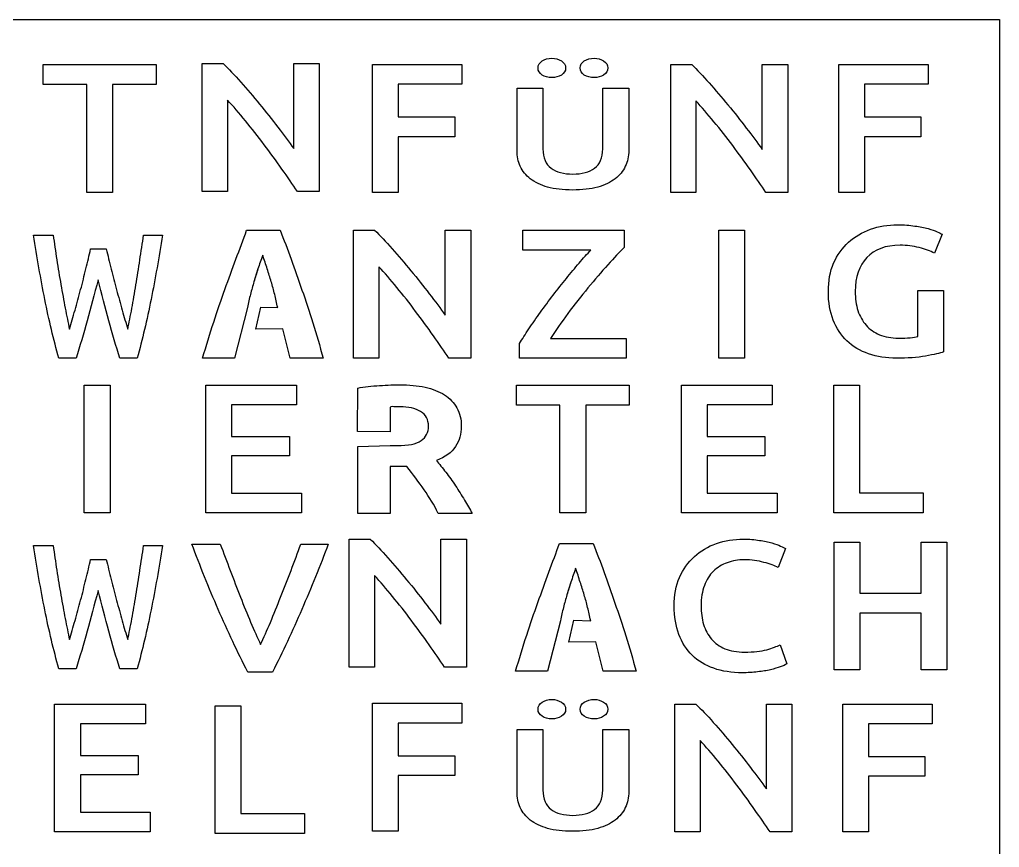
# Model space of a CAD drawing. Extents: x -3 to 1072, y -3 to 1068.
# Drawn here: x 489 to 1072, y 576 to 1068 of the extents above; entities that cross this region are included whole.
import ezdxf

# ---------------------------------------------------------------- set-up
doc = ezdxf.new("R2010")
doc.units = 0
doc.layers.add('Ebene_1', color=7, linetype='CONTINUOUS')

msp = doc.modelspace()

# ---------------------------------------------------------------- linework, layer by layer
at = {"layer": 'Ebene_1', "color": 7}
for points in [[(-2.965584, 1068.275446), (1071.657688, 1068.275446), (1071.657688, -3.045266), (-2.965584, -3.045266)], [(570.477824, 1041.580685), (570.477824, 1029.623814), (544.661296, 1029.623814), (544.661296, 965.561325), (529.268343, 965.561325), (529.268343, 1029.623814), (503.451815, 1029.623814), (503.451815, 1041.580685)], [(699.119112, 965.561325), (699.119112, 1041.580685), (752.20662, 1041.580685), (752.20662, 1029.843206), (714.390861, 1029.843206), (714.390861, 1010.427002), (747.964468, 1010.427002), (747.964468, 998.689537), (714.390861, 998.689537), (714.390861, 965.561325)], [(976.189285, 965.561325), (976.189285, 1041.580685), (1029.276794, 1041.580685), (1029.276794, 1029.843206), (991.461034, 1029.843206), (991.461034, 1010.427002), (1025.034641, 1010.427002), (1025.034641, 998.689537), (991.461034, 998.689537), (991.461034, 965.561325)], [(805.618658, 1033.807425)], [(830.738766, 1033.807425)], [(817.996682, 967.029068)], [(904.9416, 943.096106), (920.213349, 943.096106), (920.213349, 867.076746), (904.9416, 867.076746)], [(1012.656599, 934.210725)], [(527.828844, 851.160165), (543.100593, 851.160165), (543.100593, 775.140805), (527.828844, 775.140805)], [(600.053348, 775.140805), (600.053348, 851.160165), (653.989287, 851.160165), (653.989287, 839.422686), (615.325097, 839.422686), (615.325097, 820.664658), (649.747135, 820.664658), (649.747135, 809.146585), (615.325097, 809.146585), (615.325097, 786.878284), (656.898192, 786.878284), (656.898192, 775.140805)], [(851.691683, 851.160165), (851.691683, 839.203293), (825.875154, 839.203293), (825.875154, 775.140805), (810.482201, 775.140805), (810.482201, 839.203293), (784.665673, 839.203293), (784.665673, 851.160165)], [(882.654765, 775.140805), (882.654765, 851.160165), (936.590704, 851.160165), (936.590704, 839.422686), (897.926514, 839.422686), (897.926514, 820.664658), (932.348552, 820.664658), (932.348552, 809.146585), (897.926514, 809.146585), (897.926514, 786.878284), (939.499609, 786.878284), (939.499609, 775.140805)], [(1026.276605, 787.097676), (1026.276605, 775.140805), (973.189096, 775.140805), (973.189096, 851.160165), (988.460845, 851.160165), (988.460845, 787.097676)], [(1025.171829, 757.879006), (1040.443578, 757.879006), (1040.443578, 681.859646), (1025.171829, 681.859646), (1025.171829, 715.536338), (988.689317, 715.536338), (988.689317, 681.859646), (973.417568, 681.859646), (973.417568, 757.879006), (988.689317, 757.879006), (988.689317, 727.493195), (1025.171829, 727.493195)], [(918.869141, 680.21423)], [(510.193096, 585.614099), (510.193096, 661.633459), (564.129035, 661.633459), (564.129035, 649.89598), (525.464845, 649.89598), (525.464845, 631.137953), (559.886883, 631.137953), (559.886883, 619.61988), (525.464845, 619.61988), (525.464845, 597.351578), (567.03794, 597.351578), (567.03794, 585.614099)], [(658.753455, 596.596476), (658.753455, 584.639605), (605.665946, 584.639605), (605.665946, 660.658965), (620.937695, 660.658965), (620.937695, 596.596476)], [(699.119112, 586.059904), (699.119112, 662.079264), (752.20662, 662.079264), (752.20662, 650.341785), (714.390861, 650.341785), (714.390861, 630.925581), (747.964468, 630.925581), (747.964468, 619.188116), (714.390861, 619.188116), (714.390861, 586.059904)], [(978.550261, 585.614097), (978.550261, 661.633456), (1031.63777, 661.633456), (1031.63777, 649.895977), (993.82201, 649.895977), (993.82201, 630.479773), (1027.395618, 630.479773), (1027.395618, 618.742308), (993.82201, 618.742308), (993.82201, 585.614097)], [(805.618658, 652.806317)], [(830.738766, 652.806317)], [(817.996682, 586.027961)]]:
    msp.add_lwpolyline(points, close=True, dxfattribs=at)
at = {"layer": 'Ebene_1', "color": 1}
for points in [[(570.477824, 1041.580685), (570.477824, 1029.623814), (544.661296, 1029.623814), (544.661296, 965.561325), (529.268343, 965.561325), (529.268343, 1029.623814), (503.451815, 1029.623814), (503.451815, 1041.580685)], [(570.477824, 1041.580685), (570.477824, 1029.623814), (544.661296, 1029.623814), (544.661296, 965.561325), (529.268343, 965.561325), (529.268343, 1029.623814), (503.451815, 1029.623814), (503.451815, 1041.580685)], [(699.119112, 965.561325), (699.119112, 1041.580685), (752.20662, 1041.580685), (752.20662, 1029.843206), (714.390861, 1029.843206), (714.390861, 1010.427002), (747.964468, 1010.427002), (747.964468, 998.689537), (714.390861, 998.689537), (714.390861, 965.561325)], [(699.119112, 965.561325), (699.119112, 1041.580685), (752.20662, 1041.580685), (752.20662, 1029.843206), (714.390861, 1029.843206), (714.390861, 1010.427002), (747.964468, 1010.427002), (747.964468, 998.689537), (714.390861, 998.689537), (714.390861, 965.561325)], [(976.189285, 965.561325), (976.189285, 1041.580685), (1029.276794, 1041.580685), (1029.276794, 1029.843206), (991.461034, 1029.843206), (991.461034, 1010.427002), (1025.034641, 1010.427002), (1025.034641, 998.689537), (991.461034, 998.689537), (991.461034, 965.561325)], [(976.189285, 965.561325), (976.189285, 1041.580685), (1029.276794, 1041.580685), (1029.276794, 1029.843206), (991.461034, 1029.843206), (991.461034, 1010.427002), (1025.034641, 1010.427002), (1025.034641, 998.689537), (991.461034, 998.689537), (991.461034, 965.561325)], [(805.618658, 1033.807425)], [(805.618658, 1033.807425)], [(830.738766, 1033.807425)], [(830.738766, 1033.807425)], [(817.996682, 967.029068)], [(817.996682, 967.029068)], [(904.9416, 943.096106), (920.213349, 943.096106), (920.213349, 867.076746), (904.9416, 867.076746)], [(904.9416, 943.096106), (920.213349, 943.096106), (920.213349, 867.076746), (904.9416, 867.076746)], [(1012.656599, 934.210725)], [(1012.656599, 934.210725)], [(527.828844, 851.160165), (543.100593, 851.160165), (543.100593, 775.140805), (527.828844, 775.140805)], [(527.828844, 851.160165), (543.100593, 851.160165), (543.100593, 775.140805), (527.828844, 775.140805)], [(600.053348, 775.140805), (600.053348, 851.160165), (653.989287, 851.160165), (653.989287, 839.422686), (615.325097, 839.422686), (615.325097, 820.664658), (649.747135, 820.664658), (649.747135, 809.146585), (615.325097, 809.146585), (615.325097, 786.878284), (656.898192, 786.878284), (656.898192, 775.140805)], [(600.053348, 775.140805), (600.053348, 851.160165), (653.989287, 851.160165), (653.989287, 839.422686), (615.325097, 839.422686), (615.325097, 820.664658), (649.747135, 820.664658), (649.747135, 809.146585), (615.325097, 809.146585), (615.325097, 786.878284), (656.898192, 786.878284), (656.898192, 775.140805)], [(851.691683, 851.160165), (851.691683, 839.203293), (825.875154, 839.203293), (825.875154, 775.140805), (810.482201, 775.140805), (810.482201, 839.203293), (784.665673, 839.203293), (784.665673, 851.160165)], [(851.691683, 851.160165), (851.691683, 839.203293), (825.875154, 839.203293), (825.875154, 775.140805), (810.482201, 775.140805), (810.482201, 839.203293), (784.665673, 839.203293), (784.665673, 851.160165)], [(882.654765, 775.140805), (882.654765, 851.160165), (936.590704, 851.160165), (936.590704, 839.422686), (897.926514, 839.422686), (897.926514, 820.664658), (932.348552, 820.664658), (932.348552, 809.146585), (897.926514, 809.146585), (897.926514, 786.878284), (939.499609, 786.878284), (939.499609, 775.140805)], [(882.654765, 775.140805), (882.654765, 851.160165), (936.590704, 851.160165), (936.590704, 839.422686), (897.926514, 839.422686), (897.926514, 820.664658), (932.348552, 820.664658), (932.348552, 809.146585), (897.926514, 809.146585), (897.926514, 786.878284), (939.499609, 786.878284), (939.499609, 775.140805)], [(1026.276605, 787.097676), (1026.276605, 775.140805), (973.189096, 775.140805), (973.189096, 851.160165), (988.460845, 851.160165), (988.460845, 787.097676)], [(1026.276605, 787.097676), (1026.276605, 775.140805), (973.189096, 775.140805), (973.189096, 851.160165), (988.460845, 851.160165), (988.460845, 787.097676)], [(1025.171829, 757.879006), (1040.443578, 757.879006), (1040.443578, 681.859646), (1025.171829, 681.859646), (1025.171829, 715.536338), (988.689317, 715.536338), (988.689317, 681.859646), (973.417568, 681.859646), (973.417568, 757.879006), (988.689317, 757.879006), (988.689317, 727.493195), (1025.171829, 727.493195)], [(1025.171829, 757.879006), (1040.443578, 757.879006), (1040.443578, 681.859646), (1025.171829, 681.859646), (1025.171829, 715.536338), (988.689317, 715.536338), (988.689317, 681.859646), (973.417568, 681.859646), (973.417568, 757.879006), (988.689317, 757.879006), (988.689317, 727.493195), (1025.171829, 727.493195)], [(918.869141, 680.21423)], [(918.869141, 680.21423)], [(510.193096, 585.614099), (510.193096, 661.633459), (564.129035, 661.633459), (564.129035, 649.89598), (525.464845, 649.89598), (525.464845, 631.137953), (559.886883, 631.137953), (559.886883, 619.61988), (525.464845, 619.61988), (525.464845, 597.351578), (567.03794, 597.351578), (567.03794, 585.614099)], [(510.193096, 585.614099), (510.193096, 661.633459), (564.129035, 661.633459), (564.129035, 649.89598), (525.464845, 649.89598), (525.464845, 631.137953), (559.886883, 631.137953), (559.886883, 619.61988), (525.464845, 619.61988), (525.464845, 597.351578), (567.03794, 597.351578), (567.03794, 585.614099)], [(658.753455, 596.596476), (658.753455, 584.639605), (605.665946, 584.639605), (605.665946, 660.658965), (620.937695, 660.658965), (620.937695, 596.596476)], [(658.753455, 596.596476), (658.753455, 584.639605), (605.665946, 584.639605), (605.665946, 660.658965), (620.937695, 660.658965), (620.937695, 596.596476)], [(699.119112, 586.059904), (699.119112, 662.079264), (752.20662, 662.079264), (752.20662, 650.341785), (714.390861, 650.341785), (714.390861, 630.925581), (747.964468, 630.925581), (747.964468, 619.188116), (714.390861, 619.188116), (714.390861, 586.059904)], [(699.119112, 586.059904), (699.119112, 662.079264), (752.20662, 662.079264), (752.20662, 650.341785), (714.390861, 650.341785), (714.390861, 630.925581), (747.964468, 630.925581), (747.964468, 619.188116), (714.390861, 619.188116), (714.390861, 586.059904)], [(978.550261, 585.614097), (978.550261, 661.633456), (1031.63777, 661.633456), (1031.63777, 649.895977), (993.82201, 649.895977), (993.82201, 630.479773), (1027.395618, 630.479773), (1027.395618, 618.742308), (993.82201, 618.742308), (993.82201, 585.614097)], [(978.550261, 585.614097), (978.550261, 661.633456), (1031.63777, 661.633456), (1031.63777, 649.895977), (993.82201, 649.895977), (993.82201, 630.479773), (1027.395618, 630.479773), (1027.395618, 618.742308), (993.82201, 618.742308), (993.82201, 585.614097)], [(805.618658, 652.806317)], [(805.618658, 652.806317)], [(830.738766, 652.806317)], [(830.738766, 652.806317)], [(817.996682, 586.027961)], [(817.996682, 586.027961)]]:
    msp.add_lwpolyline(points, close=True, dxfattribs=at)
at = {"layer": 'Ebene_1', "color": 7}
for points in [[(612.900578, 1020.486043), (612.900578, 966.076808), (597.871238, 966.076808), (597.871238, 1042.096168), (610.355287, 1042.096168)], [(652.291994, 991.635991), (652.291994, 1042.096168), (667.442539, 1042.096168), (667.442539, 966.076808), (654.473673, 966.076808)], [(891.320893, 1019.97056), (891.320893, 965.561325), (876.291553, 965.561325), (876.291553, 1041.580685), (888.775602, 1041.580685)], [(930.712309, 991.120508), (930.712309, 1041.580685), (945.862854, 1041.580685), (945.862854, 965.561325), (932.893988, 965.561325)], [(784.988618, 990.51251), (784.988618, 1027.488244), (800.400472, 1027.488244), (800.400472, 991.537242)], [(835.956952, 991.537242), (835.956952, 1027.488244), (851.368806, 1027.488244), (851.368806, 990.51251)], [(497.712852, 940.257915), (509.318269, 940.257915)], [(563.04705, 940.257915), (574.222636, 940.257915)], [(624.305367, 943.096105), (644.234428, 943.096105)], [(702.906247, 921.485981), (702.906247, 867.076746), (687.876907, 867.076746), (687.876907, 943.096106), (700.360956, 943.096106)], [(742.297664, 892.635929), (742.297664, 943.096106), (757.448208, 943.096106), (757.448208, 867.076746), (744.479342, 867.076746)], [(828.844649, 931.358627), (788.483597, 931.358627), (788.483597, 943.096106), (848.600959, 943.096106), (848.600959, 932.894372)], [(1037.624697, 940.792489), (1033.018931, 929.493794)], [(531.583475, 932.021072), (540.867809, 932.021072)], [(1023.201378, 880.020882), (1023.201378, 907.335189), (1038.473127, 907.335189), (1038.473127, 870.806413)], [(624.75154, 897.165204), (617.166595, 867.076746), (598.129909, 867.076746)], [(669.814895, 867.076746), (650.183357, 867.076746), (645.870359, 884.63859), (629.673165, 884.334529), (632.746233, 897.468741)], [(632.746233, 897.468741), (642.747175, 897.164683)], [(804.846186, 878.814225), (849.934207, 878.814225), (849.934207, 867.076746), (786.423123, 867.076746), (786.423123, 875.742735)], [(522.98687, 867.076748), (512.670945, 867.076748)], [(559.264543, 867.076748), (548.948618, 867.076748)], [(709.584235, 837.886372), (709.584235, 823.334402), (690.212977, 823.606014), (690.395311, 849.362722)], [(719.568733, 802.730989), (709.584246, 802.730989), (709.584246, 774.898437), (690.395311, 774.898437), (690.395311, 814.546396), (709.584246, 815.182394)], [(709.584235, 815.180868), (713.79644, 815.180868)], [(758.258619, 774.898437), (738.133638, 774.898437)], [(700.329271, 737.914336), (700.329271, 683.505101), (685.299931, 683.505101), (685.299931, 759.524461), (697.783979, 759.524461)], [(739.720687, 709.064284), (739.720687, 759.524461), (754.871232, 759.524461), (754.871232, 683.505101), (741.902366, 683.505101)], [(810.306539, 757.096021), (830.2356, 757.096021)], [(497.712852, 755.757223), (509.318269, 755.757223)], [(563.04705, 755.757223), (574.222636, 755.757223)], [(591.75599, 756.659569), (608.603396, 756.659569)], [(656.479117, 756.659569), (672.841705, 756.659569)], [(944.564464, 754.039668), (940.079903, 742.740974)], [(531.583475, 747.52038), (540.867809, 747.52038)], [(810.752712, 711.165121), (803.167767, 681.076661), (784.13108, 681.076661)], [(855.816066, 681.076661), (836.184529, 681.076661), (831.871531, 698.638507), (815.674337, 698.334446), (818.747405, 711.468658)], [(818.747405, 711.468658), (828.748346, 711.164599)], [(941.291947, 696.778336), (945.412895, 685.479642)], [(522.98687, 682.576056), (512.670945, 682.576056)], [(559.264543, 682.576056), (548.948618, 682.576056)], [(639.631711, 680.640209), (624.965984, 680.640209)], [(893.767476, 640.023334), (893.767476, 585.614099), (878.738135, 585.614099), (878.738135, 661.633459), (891.222184, 661.633459)], [(933.158892, 611.173282), (933.158892, 661.633459), (948.309437, 661.633459), (948.309437, 585.614099), (935.34057, 585.614099)], [(784.988618, 609.511402), (784.988618, 646.487137), (800.400472, 646.487137), (800.400472, 610.536134)], [(835.956952, 610.536134), (835.956952, 646.487137), (851.368806, 646.487137), (851.368806, 609.511402)]]:
    msp.add_lwpolyline(points, dxfattribs=at)
at = {"layer": 'Ebene_1', "color": 1}
for points in [[(612.900578, 1020.486043), (612.900578, 966.076808), (597.871238, 966.076808), (597.871238, 1042.096168), (610.355287, 1042.096168)], [(612.900578, 1020.486043), (612.900578, 966.076808), (597.871238, 966.076808), (597.871238, 1042.096168), (610.355287, 1042.096168)], [(652.291994, 991.635991), (652.291994, 1042.096168), (667.442539, 1042.096168), (667.442539, 966.076808), (654.473673, 966.076808)], [(652.291994, 991.635991), (652.291994, 1042.096168), (667.442539, 1042.096168), (667.442539, 966.076808), (654.473673, 966.076808)], [(891.320893, 1019.97056), (891.320893, 965.561325), (876.291553, 965.561325), (876.291553, 1041.580685), (888.775602, 1041.580685)], [(891.320893, 1019.97056), (891.320893, 965.561325), (876.291553, 965.561325), (876.291553, 1041.580685), (888.775602, 1041.580685)], [(930.712309, 991.120508), (930.712309, 1041.580685), (945.862854, 1041.580685), (945.862854, 965.561325), (932.893988, 965.561325)], [(930.712309, 991.120508), (930.712309, 1041.580685), (945.862854, 1041.580685), (945.862854, 965.561325), (932.893988, 965.561325)], [(784.988618, 990.51251), (784.988618, 1027.488244), (800.400472, 1027.488244), (800.400472, 991.537242)], [(784.988618, 990.51251), (784.988618, 1027.488244), (800.400472, 1027.488244), (800.400472, 991.537242)], [(835.956952, 991.537242), (835.956952, 1027.488244), (851.368806, 1027.488244), (851.368806, 990.51251)], [(835.956952, 991.537242), (835.956952, 1027.488244), (851.368806, 1027.488244), (851.368806, 990.51251)], [(497.712852, 940.257915), (509.318269, 940.257915)], [(497.712852, 940.257915), (509.318269, 940.257915)], [(563.04705, 940.257915), (574.222636, 940.257915)], [(563.04705, 940.257915), (574.222636, 940.257915)], [(624.305367, 943.096105), (644.234428, 943.096105)], [(624.305367, 943.096105), (644.234428, 943.096105)], [(702.906247, 921.485981), (702.906247, 867.076746), (687.876907, 867.076746), (687.876907, 943.096106), (700.360956, 943.096106)], [(702.906247, 921.485981), (702.906247, 867.076746), (687.876907, 867.076746), (687.876907, 943.096106), (700.360956, 943.096106)], [(742.297664, 892.635929), (742.297664, 943.096106), (757.448208, 943.096106), (757.448208, 867.076746), (744.479342, 867.076746)], [(742.297664, 892.635929), (742.297664, 943.096106), (757.448208, 943.096106), (757.448208, 867.076746), (744.479342, 867.076746)], [(828.844649, 931.358627), (788.483597, 931.358627), (788.483597, 943.096106), (848.600959, 943.096106), (848.600959, 932.894372)], [(828.844649, 931.358627), (788.483597, 931.358627), (788.483597, 943.096106), (848.600959, 943.096106), (848.600959, 932.894372)], [(1037.624697, 940.792489), (1033.018931, 929.493794)], [(1037.624697, 940.792489), (1033.018931, 929.493794)], [(531.583475, 932.021072), (540.867809, 932.021072)], [(531.583475, 932.021072), (540.867809, 932.021072)], [(630.997937, 920.130165), (628.618365, 912.515916)], [(630.997937, 920.130165), (628.618365, 912.515916)], [(1023.201378, 880.020882), (1023.201378, 907.335189), (1038.473127, 907.335189), (1038.473127, 870.806413)], [(1023.201378, 880.020882), (1023.201378, 907.335189), (1038.473127, 907.335189), (1038.473127, 870.806413)], [(624.75154, 897.165204), (617.166595, 867.076746), (598.129909, 867.076746)], [(624.75154, 897.165204), (617.166595, 867.076746), (598.129909, 867.076746)], [(669.814895, 867.076746), (650.183357, 867.076746), (645.870359, 884.63859), (629.673165, 884.334529), (632.746233, 897.468741)], [(669.814895, 867.076746), (650.183357, 867.076746), (645.870359, 884.63859), (629.673165, 884.334529), (632.746233, 897.468741)], [(632.746233, 897.468741), (642.747175, 897.164683)], [(632.746233, 897.468741), (642.747175, 897.164683)], [(804.846186, 878.814225), (849.934207, 878.814225), (849.934207, 867.076746), (786.423123, 867.076746), (786.423123, 875.742735)], [(804.846186, 878.814225), (849.934207, 878.814225), (849.934207, 867.076746), (786.423123, 867.076746), (786.423123, 875.742735)], [(522.98687, 867.076748), (512.670945, 867.076748)], [(522.98687, 867.076748), (512.670945, 867.076748)], [(559.264543, 867.076748), (548.948618, 867.076748)], [(559.264543, 867.076748), (548.948618, 867.076748)], [(709.584235, 837.886372), (709.584235, 823.334402), (690.212977, 823.606014), (690.395311, 849.362722)], [(709.584235, 837.886372), (709.584235, 823.334402), (690.212977, 823.606014), (690.395311, 849.362722)], [(719.568733, 802.730989), (709.584246, 802.730989), (709.584246, 774.898437), (690.395311, 774.898437), (690.395311, 814.546396), (709.584246, 815.182394)], [(719.568733, 802.730989), (709.584246, 802.730989), (709.584246, 774.898437), (690.395311, 774.898437), (690.395311, 814.546396), (709.584246, 815.182394)], [(709.584235, 815.180868), (713.79644, 815.180868)], [(709.584235, 815.180868), (713.79644, 815.180868)], [(758.258619, 774.898437), (738.133638, 774.898437)], [(758.258619, 774.898437), (738.133638, 774.898437)], [(700.329271, 737.914336), (700.329271, 683.505101), (685.299931, 683.505101), (685.299931, 759.524461), (697.783979, 759.524461)], [(700.329271, 737.914336), (700.329271, 683.505101), (685.299931, 683.505101), (685.299931, 759.524461), (697.783979, 759.524461)], [(739.720687, 709.064284), (739.720687, 759.524461), (754.871232, 759.524461), (754.871232, 683.505101), (741.902366, 683.505101)], [(739.720687, 709.064284), (739.720687, 759.524461), (754.871232, 759.524461), (754.871232, 683.505101), (741.902366, 683.505101)], [(810.306539, 757.096021), (830.2356, 757.096021)], [(810.306539, 757.096021), (830.2356, 757.096021)], [(497.712852, 755.757223), (509.318269, 755.757223)], [(497.712852, 755.757223), (509.318269, 755.757223)], [(563.04705, 755.757223), (574.222636, 755.757223)], [(563.04705, 755.757223), (574.222636, 755.757223)], [(591.75599, 756.659569), (608.603396, 756.659569)], [(591.75599, 756.659569), (608.603396, 756.659569)], [(656.479117, 756.659569), (672.841705, 756.659569)], [(656.479117, 756.659569), (672.841705, 756.659569)], [(944.564464, 754.039668), (940.079903, 742.740974)], [(944.564464, 754.039668), (940.079903, 742.740974)], [(531.583475, 747.52038), (540.867809, 747.52038)], [(531.583475, 747.52038), (540.867809, 747.52038)], [(816.999109, 734.130082), (814.619537, 726.515833)], [(816.999109, 734.130082), (814.619537, 726.515833)], [(810.752712, 711.165121), (803.167767, 681.076661), (784.13108, 681.076661)], [(810.752712, 711.165121), (803.167767, 681.076661), (784.13108, 681.076661)], [(855.816066, 681.076661), (836.184529, 681.076661), (831.871531, 698.638507), (815.674337, 698.334446), (818.747405, 711.468658)], [(855.816066, 681.076661), (836.184529, 681.076661), (831.871531, 698.638507), (815.674337, 698.334446), (818.747405, 711.468658)], [(818.747405, 711.468658), (828.748346, 711.164599)], [(818.747405, 711.468658), (828.748346, 711.164599)], [(941.291947, 696.778336), (945.412895, 685.479642)], [(941.291947, 696.778336), (945.412895, 685.479642)], [(522.98687, 682.576056), (512.670945, 682.576056)], [(522.98687, 682.576056), (512.670945, 682.576056)], [(559.264543, 682.576056), (548.948618, 682.576056)], [(559.264543, 682.576056), (548.948618, 682.576056)], [(639.631711, 680.640209), (624.965984, 680.640209)], [(639.631711, 680.640209), (624.965984, 680.640209)], [(893.767476, 640.023334), (893.767476, 585.614099), (878.738135, 585.614099), (878.738135, 661.633459), (891.222184, 661.633459)], [(893.767476, 640.023334), (893.767476, 585.614099), (878.738135, 585.614099), (878.738135, 661.633459), (891.222184, 661.633459)], [(933.158892, 611.173282), (933.158892, 661.633459), (948.309437, 661.633459), (948.309437, 585.614099), (935.34057, 585.614099)], [(933.158892, 611.173282), (933.158892, 661.633459), (948.309437, 661.633459), (948.309437, 585.614099), (935.34057, 585.614099)], [(784.988618, 609.511402), (784.988618, 646.487137), (800.400472, 646.487137), (800.400472, 610.536134)], [(784.988618, 609.511402), (784.988618, 646.487137), (800.400472, 646.487137), (800.400472, 610.536134)], [(835.956952, 610.536134), (835.956952, 646.487137), (851.368806, 646.487137), (851.368806, 609.511402)], [(835.956952, 610.536134), (835.956952, 646.487137), (851.368806, 646.487137), (851.368806, 609.511402)]]:
    msp.add_lwpolyline(points, dxfattribs=at)
at = {"layer": 'Ebene_1', "color": 7}
for points in [[(797.487995, 1039.528845), (797.487995, 1041.293661), (798.297016, 1042.688435), (799.915059, 1043.713167)], [(799.915059, 1043.713167), (801.533101, 1044.794829), (803.434301, 1045.33566), (805.618658, 1045.33566)], [(805.618658, 1045.33566), (807.803015, 1045.33566), (809.704215, 1044.794829), (811.322257, 1043.713167)], [(811.322257, 1043.713167), (813.021202, 1042.688435), (813.870674, 1041.293661), (813.870674, 1039.528845)], [(822.48675, 1039.528845), (822.48675, 1041.293661), (823.295771, 1042.688435), (824.913813, 1043.713167)], [(824.913813, 1043.713167), (826.612758, 1044.794829), (828.554409, 1045.33566), (830.738766, 1045.33566)], [(830.738766, 1045.33566), (832.923123, 1045.33566), (834.824323, 1044.794829), (836.442365, 1043.713167)], [(836.442365, 1043.713167), (838.060407, 1042.688435), (838.869429, 1041.293661), (838.869429, 1039.528845)], [(610.355287, 1042.096168), (613.587403, 1039.024678), (617.061928, 1035.368143), (620.778861, 1031.126561)], [(799.915059, 1035.344523), (798.297016, 1036.369255), (797.487995, 1037.764029), (797.487995, 1039.528845)], [(813.870674, 1039.528845), (813.870674, 1037.764029), (813.021202, 1036.369255), (811.322257, 1035.344523)], [(824.913813, 1035.344523), (823.295771, 1036.369255), (822.48675, 1037.764029), (822.48675, 1039.528845)], [(838.869429, 1039.528845), (838.869429, 1037.764029), (838.060407, 1036.369255), (836.442365, 1035.344523)], [(888.775602, 1041.580685), (892.007718, 1038.509195), (895.482243, 1034.85266), (899.199176, 1030.611078)], [(620.778861, 1031.126561), (624.495795, 1026.958111), (628.212729, 1022.606834), (631.929662, 1018.07273)], [(805.618658, 1033.807425), (803.434301, 1033.807425), (801.533101, 1034.319791), (799.915059, 1035.344523)], [(811.322257, 1035.344523), (809.704215, 1034.319791), (807.803015, 1033.807425), (805.618658, 1033.807425)], [(830.738766, 1033.807425), (828.554409, 1033.807425), (826.612758, 1034.319791), (824.913813, 1035.344523)], [(836.442365, 1035.344523), (834.824323, 1034.319791), (832.923123, 1033.807425), (830.738766, 1033.807425)], [(899.199176, 1030.611078), (902.91611, 1026.442628), (906.633044, 1022.091351), (910.349977, 1017.557246)], [(623.566562, 1008.090388), (619.849628, 1012.697622), (616.2943, 1016.829508), (612.900578, 1020.486043)], [(901.986877, 1007.574904), (898.269943, 1012.182139), (894.714615, 1016.314024), (891.320893, 1019.97056)], [(631.929662, 1018.07273), (635.727399, 1013.538626), (639.36353, 1008.967961), (642.838054, 1004.360735)], [(910.349977, 1017.557246), (914.147714, 1013.023142), (917.783844, 1008.452478), (921.258369, 1003.845252)], [(634.717362, 993.939609), (631.081232, 998.839366), (627.364298, 1003.556293), (623.566562, 1008.090388)], [(913.137677, 993.424126), (909.501547, 998.323883), (905.784613, 1003.04081), (901.986877, 1007.574904)], [(642.838054, 1004.360735), (646.393382, 999.826631), (649.544696, 995.58505), (652.291994, 991.635991)], [(921.258369, 1003.845252), (924.813697, 999.311148), (927.965011, 995.069567), (930.712309, 991.120508)], [(645.262142, 979.459728), (641.86842, 984.286355), (638.353493, 989.112982), (634.717362, 993.939609)], [(786.930269, 981.119133), (785.635835, 983.965611), (784.988618, 987.096736), (784.988618, 990.51251)], [(800.400472, 991.537242), (800.400472, 988.861553), (800.804982, 986.555906), (801.614003, 984.620301)], [(834.622067, 984.620301), (835.511991, 986.555906), (835.956952, 988.861553), (835.956952, 991.537242)], [(851.368806, 990.51251), (851.368806, 987.096736), (850.681138, 983.965611), (849.305802, 981.119133)], [(923.682457, 978.944245), (920.288735, 983.770872), (916.773808, 988.597499), (913.137677, 993.424126)], [(801.614003, 984.620301), (802.503927, 982.741625), (803.717458, 981.204527), (805.254599, 980.009007)], [(830.981472, 980.009007), (832.599514, 981.204527), (833.813046, 982.741625), (834.622067, 984.620301)], [(654.473673, 966.076808), (651.726374, 970.245259), (648.655864, 974.706232), (645.262142, 979.459728)], [(792.876575, 973.689826), (790.206805, 975.79622), (788.224703, 978.272655), (786.930269, 981.119133)], [(805.254599, 980.009007), (806.872641, 978.813486), (808.73339, 977.931078), (810.836845, 977.361783)], [(825.399226, 977.361783), (827.583583, 977.931078), (829.444332, 978.813486), (830.981472, 980.009007)], [(849.305802, 981.119133), (848.011368, 978.272655), (845.988815, 975.79622), (843.238143, 973.689826)], [(932.893988, 965.561325), (930.146689, 969.729775), (927.076179, 974.190749), (923.682457, 978.944245)], [(803.191595, 968.736955), (799.065587, 969.932476), (795.627247, 971.583433), (792.876575, 973.689826)], [(810.836845, 977.361783), (813.021202, 976.792487), (815.448265, 976.507839), (818.118035, 976.507839)], [(818.118035, 976.507839), (820.787805, 976.507839), (823.214869, 976.792487), (825.399226, 977.361783)], [(843.238143, 973.689826), (840.568373, 971.583433), (837.130033, 969.932476), (832.923123, 968.736955)], [(817.996682, 967.029068), (812.252632, 967.029068), (807.317603, 967.598364), (803.191595, 968.736955)], [(832.923123, 968.736955), (828.716213, 967.598364), (823.740733, 967.029068), (817.996682, 967.029068)], [(981.991897, 935.965862), (985.70883, 939.403006), (990.072187, 941.999146), (995.081967, 943.754283)], [(995.081967, 943.754283), (1000.091747, 945.50942), (1005.424739, 946.386989), (1011.080943, 946.386989)], [(1011.080943, 946.386989), (1014.959482, 946.386989), (1018.393606, 946.131031), (1021.383313, 945.619116)], [(1021.383313, 945.619116), (1024.453823, 945.180332), (1027.079918, 944.668417), (1029.261596, 944.083371)], [(1029.261596, 944.083371), (1031.443275, 943.498326), (1033.220939, 942.876714), (1034.594588, 942.218538)], [(504.332238, 902.030529), (501.925188, 914.280184), (499.718726, 927.022646), (497.712852, 940.257915)], [(509.318269, 940.257915), (510.005997, 935.47069), (510.722381, 930.577864), (511.46742, 925.579438)], [(560.811932, 925.473838), (561.614282, 930.472264), (562.359321, 935.400289), (563.04705, 940.257915)], [(574.222636, 940.257915), (572.216762, 927.022646), (569.981644, 914.280184), (567.517284, 902.030529)], [(611.3664, 907.972475), (615.828161, 920.335357), (620.141074, 932.043234), (624.305367, 943.096105)], [(644.234428, 943.096105), (648.596948, 931.961367), (652.909975, 920.130687), (657.173395, 907.604008)], [(700.360956, 943.096106), (703.593072, 940.024616), (707.067597, 936.36808), (710.784531, 932.126499)], [(1034.594588, 942.218538), (1036.04904, 941.560362), (1037.059077, 941.085012), (1037.624697, 940.792489)], [(528.746596, 920.19381), (529.778188, 924.277032), (530.723815, 928.219452), (531.583475, 932.021072)], [(540.867809, 932.021072), (541.78478, 928.219452), (542.759062, 924.241831), (543.790655, 920.08821)], [(710.784531, 932.126499), (714.501464, 927.958049), (718.218398, 923.606771), (721.935332, 919.072667)], [(848.600959, 932.894372), (845.934463, 930.261666), (842.702347, 926.824523), (838.90461, 922.582941)], [(973.143979, 923.570207), (975.325657, 928.469964), (978.274963, 932.60185), (981.991897, 935.965862)], [(1012.656599, 934.210725), (1004.010688, 934.210725), (997.38485, 931.760846), (992.779085, 926.861089)], [(1023.928605, 932.784676), (1020.373277, 933.735376), (1016.615942, 934.210725), (1012.656599, 934.210725)], [(1033.018931, 929.493794), (1030.594844, 930.810147), (1027.564735, 931.907108), (1023.928605, 932.784676)], [(633.823682, 928.358419), (632.83218, 925.492867), (631.890283, 922.750115), (630.997937, 920.130165)], [(636.500778, 920.130165), (635.707531, 922.750115), (634.815184, 925.492867), (633.823682, 928.358419)], [(821.814796, 923.570206), (824.319686, 926.495434), (826.66297, 929.091575), (828.844649, 931.358627)], [(992.779085, 926.861089), (988.254122, 922.034462), (985.991641, 915.306441), (985.991641, 906.677026)], [(511.46742, 925.579438), (512.26977, 920.581012), (513.072119, 915.652987), (513.874469, 910.795362)], [(525.651818, 907.838546), (526.740721, 911.992168), (527.772314, 916.110589), (528.746596, 920.19381)], [(543.790655, 920.08821), (544.822247, 916.004989), (545.882495, 911.886567), (546.971398, 907.732946)], [(558.490849, 910.689761), (559.293199, 915.547386), (560.066893, 920.475412), (560.811932, 925.473838)], [(630.997937, 920.130165), (630.204775, 917.592083), (629.411613, 915.053998), (628.618365, 912.515916)], [(638.88035, 912.515916), (638.186088, 915.053998), (637.393039, 917.592083), (636.500778, 920.130165)], [(713.572231, 909.090325), (709.855297, 913.69756), (706.299969, 917.829445), (702.906247, 921.485981)], [(814.300126, 914.465432), (816.885819, 917.683184), (819.390709, 920.718108), (821.814796, 923.570206)], [(838.90461, 922.582941), (835.106874, 918.414491), (831.187933, 913.843821), (827.147787, 908.870933)], [(969.992665, 906.677026), (969.992665, 913.039389), (971.043103, 918.670449), (973.143979, 923.570207)], [(721.935332, 919.072667), (725.733068, 914.538563), (729.369199, 909.967898), (732.843724, 905.360673)], [(806.421842, 904.5928), (809.088338, 908.029935), (811.714433, 911.320812), (814.300126, 914.465432)], [(513.874469, 910.795362), (514.73413, 906.008145), (515.59379, 901.361726), (516.453451, 896.856102)], [(535.967744, 913.646576), (533.847248, 905.128141), (531.698097, 897.032103), (529.52029, 889.358463)], [(548.948618, 867.076748), (544.478383, 881.297622), (540.151425, 896.820898), (535.967744, 913.646576)], [(556.0838, 896.750502), (556.886149, 901.256125), (557.688499, 905.902545), (558.490849, 910.689761)], [(628.618365, 912.515916), (627.924104, 910.059701), (627.230239, 907.562616), (626.536176, 905.024534)], [(640.962425, 905.024534), (640.367688, 907.562616), (639.673597, 910.059701), (638.88035, 912.515916)], [(724.723032, 894.939546), (721.086901, 899.839304), (717.369967, 904.55623), (713.572231, 909.090325)], [(827.147787, 908.870933), (823.107642, 903.971185), (819.107898, 898.888605), (815.148556, 893.623194)], [(522.299142, 895.694496), (523.445356, 899.707317), (524.562915, 903.755334), (525.651818, 907.838546)], [(546.971398, 907.732946), (548.117612, 903.649733), (549.235171, 899.601717), (550.324074, 895.588896)], [(598.129909, 867.076746), (602.492428, 882.059573), (606.904668, 895.691463), (611.3664, 907.972475)], [(626.536176, 905.024534), (625.941439, 902.486449), (625.346447, 899.8665), (624.75154, 897.164683)], [(642.747175, 897.164683), (642.152409, 899.8665), (641.557361, 902.486449), (640.962425, 905.024534)], [(657.173395, 907.604008), (661.535943, 895.159259), (665.749814, 881.650171), (669.814895, 867.076746)], [(732.843724, 905.360673), (736.399052, 900.826569), (739.550365, 896.584987), (742.297664, 892.635929)], [(798.907172, 894.391066), (801.331259, 897.755079), (803.836149, 901.155657), (806.421842, 904.5928)], [(972.90157, 889.783832), (970.9623, 894.68359), (969.992665, 900.314655), (969.992665, 906.677026)], [(985.991641, 906.677026), (985.991641, 902.581707), (986.516859, 898.815475), (987.567297, 895.378332)], [(512.670945, 867.076748), (509.576167, 878.200005), (506.796598, 889.851266), (504.332238, 902.030529)], [(516.453451, 896.856102), (517.313111, 892.350479), (518.172772, 888.196857), (519.032432, 884.395238)], [(553.590784, 884.395238), (554.450445, 888.196857), (555.28145, 892.315279), (556.0838, 896.750502)], [(567.517284, 902.030529), (565.052924, 889.851266), (562.302011, 878.200005), (559.264543, 867.076748)], [(519.032432, 884.395238), (520.121335, 887.985656), (521.210239, 891.752076), (522.299142, 895.694496)], [(550.324074, 895.588896), (551.470288, 891.646475), (552.559192, 887.915256), (553.590784, 884.395238)], [(735.267811, 880.459666), (731.874089, 885.286293), (728.359162, 890.11292), (724.723032, 894.939546)], [(791.998524, 884.51842), (794.180202, 887.736171), (796.483085, 891.027053), (798.907172, 894.391066)], [(815.148556, 893.623194), (811.270017, 888.430913), (807.835893, 883.49459), (804.846186, 878.814225)], [(987.567297, 895.378332), (988.698538, 892.014319), (990.314596, 889.125656), (992.415471, 886.712342)], [(529.52029, 889.358463), (527.342484, 881.684824), (525.164677, 874.257585), (522.98687, 867.076748)], [(981.022262, 877.388177), (977.547737, 880.752189), (974.84084, 884.884075), (972.90157, 889.783832)], [(992.415471, 886.712342), (994.59715, 884.299029), (997.263646, 882.39763), (1000.414959, 881.008147)], [(744.479342, 867.076746), (741.732043, 871.245196), (738.661533, 875.70617), (735.267811, 880.459666)], [(786.423123, 875.742735), (788.039181, 878.448571), (789.897648, 881.3738), (791.998524, 884.51842)], [(1000.414959, 881.008147), (1003.647075, 879.691794), (1007.40441, 879.033618), (1011.686964, 879.033618)], [(1018.595613, 879.25301), (1020.534882, 879.472402), (1022.070138, 879.72836), (1023.201378, 880.020882)], [(993.869924, 869.709452), (988.860144, 871.464589), (984.57759, 874.024164), (981.022262, 877.388177)], [(1011.686964, 879.033618), (1014.35346, 879.033618), (1016.656343, 879.106748), (1018.595613, 879.25301)], [(1010.474921, 867.076747), (1004.414703, 867.076747), (998.879704, 867.954315), (993.869924, 869.709452)], [(1027.807144, 868.393099), (1022.797364, 867.515531), (1017.019956, 867.076747), (1010.474921, 867.076747)], [(1038.473127, 870.806413), (1036.372252, 870.075106), (1032.816924, 869.270668), (1027.807144, 868.393099)], [(690.395311, 849.362722), (692.267402, 849.68835), (694.295501, 849.973085), (696.479608, 850.21723)], [(696.479608, 850.21723), (698.76772, 850.543774), (701.055829, 850.745194), (703.343942, 850.827593)], [(703.343942, 850.827593), (705.632055, 850.989339), (707.816161, 851.111412), (709.896262, 851.193811)], [(709.896262, 851.193811), (711.976362, 851.27621), (713.796452, 851.315883), (715.356528, 851.315883)], [(715.356528, 851.315883), (720.868795, 851.315883), (725.861038, 850.827593), (730.333258, 849.851012)], [(730.333258, 849.851012), (734.805477, 848.874431), (738.653662, 847.368971), (741.87782, 845.334326)], [(741.87782, 845.334326), (745.101979, 843.299681), (747.546095, 840.695567), (749.210178, 837.52168)], [(712.704387, 838.130517), (711.664335, 838.130517), (709.584235, 838.762853), (709.584235, 837.886372)], [(715.356516, 838.252589), (714.628479, 838.252589), (713.744439, 838.212916), (712.704387, 838.130517)], [(727.681117, 835.44492), (724.560965, 837.316598), (720.452766, 838.252589), (715.356516, 838.252589)], [(732.361345, 826.655693), (732.361345, 830.643499), (730.801269, 833.573242), (727.681117, 835.44492)], [(749.210178, 837.52168), (750.978263, 834.429276), (751.862307, 830.767098), (751.862307, 826.535146)], [(727.993132, 818.110611), (730.905275, 820.145256), (732.361345, 822.993515), (732.361345, 826.655693)], [(751.862307, 826.535146), (751.862307, 822.140532), (750.718253, 818.152726), (748.43014, 814.572031)], [(713.79644, 815.180868), (720.348759, 815.180868), (725.080989, 816.157449), (727.993132, 818.110611)], [(748.43014, 814.572031), (746.142027, 810.991337), (742.345843, 808.264845), (737.041585, 806.393167)], [(737.041585, 806.393167), (738.80967, 804.277344), (740.681761, 801.91707), (742.657858, 799.312956)], [(729.709227, 788.936786), (726.589075, 793.494061), (723.208909, 798.09223), (719.568733, 802.730989)], [(742.657858, 799.312956), (744.633956, 796.790021), (746.558049, 794.104424), (748.43014, 791.256165)], [(738.133638, 774.898437), (735.741523, 779.781341), (732.933386, 784.460689), (729.709227, 788.936786)], [(748.43014, 791.256165), (750.302231, 788.489084), (752.070316, 785.681415), (753.734398, 782.833156)], [(753.734398, 782.833156), (755.502483, 780.066075), (757.010558, 777.421372), (758.258619, 774.898437)], [(697.783979, 759.524461), (701.016096, 756.452971), (704.490621, 752.796435), (708.207554, 748.554854)], [(797.367572, 721.972392), (801.829332, 734.335274), (806.142246, 746.043151), (810.306539, 757.096021)], [(830.2356, 757.096021), (834.59812, 745.961284), (838.911146, 734.130604), (843.174567, 721.603925)], [(890.386116, 749.213042), (894.10305, 752.650185), (898.466407, 755.246325), (903.476187, 757.001462)], [(903.476187, 757.001462), (908.485967, 758.756599), (913.85936, 759.634168), (919.596367, 759.634168)], [(919.596367, 759.634168), (923.070892, 759.634168), (926.222205, 759.37821), (929.050307, 758.866295)], [(929.050307, 758.866295), (931.878408, 758.427511), (934.342897, 757.915596), (936.443772, 757.33055)], [(936.443772, 757.33055), (938.544648, 756.745505), (940.28191, 756.123894), (941.65556, 755.465717)], [(504.332238, 717.529838), (501.925188, 729.779492), (499.718726, 742.521954), (497.712852, 755.757223)], [(509.318269, 755.757223), (510.005997, 750.969998), (510.722381, 746.077173), (511.46742, 741.078747)], [(560.811932, 740.973146), (561.614282, 745.971572), (562.359321, 750.899598), (563.04705, 755.757223)], [(574.222636, 755.757223), (572.216762, 742.521954), (569.981644, 729.779492), (567.517284, 717.529838)], [(607.391352, 717.827176), (601.815952, 730.771302), (596.604164, 743.715434), (591.75599, 756.659569)], [(608.603396, 756.659569), (610.542665, 751.54042), (612.522337, 746.311574), (614.542409, 740.973032)], [(650.661308, 740.973032), (652.68138, 746.311574), (654.62065, 751.54042), (656.479117, 756.659569)], [(672.841705, 756.659569), (667.912728, 743.715434), (662.660539, 730.771302), (657.085139, 717.827176)], [(941.65556, 755.465717), (943.029209, 754.807541), (943.998844, 754.332191), (944.564464, 754.039668)], [(528.746596, 735.693119), (529.778188, 739.77634), (530.723815, 743.71876), (531.583475, 747.52038)], [(540.867809, 747.52038), (541.78478, 743.71876), (542.759062, 739.74114), (543.790655, 735.587518)], [(708.207554, 748.554854), (711.924488, 744.386404), (715.641422, 740.035126), (719.358355, 735.501022)], [(881.538198, 736.817386), (883.719877, 741.717144), (886.669183, 745.849029), (890.386116, 749.213042)], [(909.900018, 745.593071), (906.748705, 744.496111), (904.001406, 742.814104), (901.658122, 740.547052)], [(920.081184, 747.348208), (916.445053, 747.348208), (913.051331, 746.763163), (909.900018, 745.593071)], [(931.716802, 745.812464), (928.161475, 746.836293), (924.282935, 747.348208), (920.081184, 747.348208)], [(940.079903, 742.740974), (938.140633, 743.837934), (935.352933, 744.861764), (931.716802, 745.812464)], [(511.46742, 741.078747), (512.26977, 736.080321), (513.072119, 731.152295), (513.874469, 726.29467)], [(558.490849, 726.189069), (559.293199, 731.046695), (560.066893, 735.97472), (560.811932, 740.973146)], [(614.542409, 740.973032), (616.562482, 735.63449), (618.582554, 730.369079), (620.602627, 725.176798)], [(644.479886, 725.176798), (646.580761, 730.369079), (648.641235, 735.63449), (650.661308, 740.973032)], [(819.824854, 742.358336), (818.833351, 739.492784), (817.891455, 736.750032), (816.999109, 734.130082)], [(822.50195, 734.130082), (821.708702, 736.750032), (820.816356, 739.492784), (819.824854, 742.358336)], [(901.658122, 740.547052), (899.39564, 738.28), (897.617976, 735.427903), (896.32513, 731.990759)], [(525.651818, 723.337854), (526.740721, 727.491476), (527.772314, 731.609897), (528.746596, 735.693119)], [(543.790655, 735.587518), (544.822247, 731.504297), (545.882495, 727.385876), (546.971398, 723.232254)], [(710.995254, 725.51868), (707.278321, 730.125915), (703.722993, 734.2578), (700.329271, 737.914336)], [(719.358355, 735.501022), (723.156092, 730.966918), (726.792222, 726.396253), (730.266747, 721.789028)], [(816.999109, 734.130082), (816.205946, 731.592), (815.412784, 729.053915), (814.619537, 726.515833)], [(824.881521, 726.515833), (824.18726, 729.053915), (823.394211, 731.592), (822.50195, 734.130082)], [(878.386885, 719.924206), (878.386885, 726.286569), (879.437323, 731.917629), (881.538198, 736.817386)], [(535.967744, 729.145885), (533.847248, 720.627449), (531.698097, 712.531412), (529.52029, 704.857772)], [(548.948618, 682.576056), (544.478383, 696.79693), (540.151425, 712.320206), (535.967744, 729.145885)], [(896.32513, 731.990759), (895.032284, 728.553616), (894.38586, 724.567997), (894.38586, 720.033902)], [(513.874469, 726.29467), (514.73413, 721.507454), (515.59379, 716.861034), (516.453451, 712.355411)], [(522.299142, 711.193805), (523.445356, 715.206625), (524.562915, 719.254642), (525.651818, 723.337854)], [(546.971398, 723.232254), (548.117612, 719.149042), (549.235171, 715.101025), (550.324074, 711.088204)], [(556.0838, 712.24981), (556.886149, 716.755434), (557.688499, 721.401853), (558.490849, 726.189069)], [(620.602627, 725.176798), (622.6227, 720.057658), (624.642772, 715.084774), (626.662845, 710.258147)], [(638.419668, 710.148451), (640.43974, 714.975078), (642.459813, 719.984527), (644.479886, 725.176798)], [(722.146055, 711.367901), (718.509925, 716.267659), (714.792991, 720.984585), (710.995254, 725.51868)], [(814.619537, 726.515833), (813.925276, 724.059618), (813.231411, 721.562533), (812.537348, 719.024451)], [(826.963597, 719.024451), (826.36886, 721.562533), (825.674769, 724.059618), (824.881521, 726.515833)], [(512.670945, 682.576056), (509.576167, 693.699314), (506.796598, 705.350574), (504.332238, 717.529838)], [(567.517284, 717.529838), (565.052924, 705.350574), (562.302011, 693.699314), (559.264543, 682.576056)], [(624.965984, 680.640209), (618.905766, 692.487384), (613.047555, 704.88304), (607.391352, 717.827176)], [(657.085139, 717.827176), (651.509738, 704.88304), (645.691929, 692.487384), (639.631711, 680.640209)], [(730.266747, 721.789028), (733.822075, 717.254924), (736.973388, 713.013342), (739.720687, 709.064284)], [(784.13108, 681.076661), (788.4936, 696.05949), (792.905839, 709.69138), (797.367572, 721.972392)], [(812.537348, 719.024451), (811.942611, 716.486366), (811.347619, 713.866416), (810.752712, 711.164599)], [(828.748346, 711.164599), (828.153581, 713.866416), (827.558532, 716.486366), (826.963597, 719.024451)], [(843.174567, 721.603925), (847.537115, 709.159175), (851.750986, 695.650088), (855.816066, 681.076661)], [(881.174585, 703.031012), (879.316118, 707.93077), (878.386885, 713.561834), (878.386885, 719.924206)], [(894.38586, 720.033902), (894.38586, 716.011713), (894.870678, 712.318612), (895.840313, 708.954599)], [(516.453451, 712.355411), (517.313111, 707.849787), (518.172772, 703.696166), (519.032432, 699.894546)], [(519.032432, 699.894546), (520.121335, 703.484965), (521.210239, 707.251384), (522.299142, 711.193805)], [(550.324074, 711.088204), (551.470288, 707.145784), (552.559192, 703.414564), (553.590784, 699.894546)], [(553.590784, 699.894546), (554.450445, 703.696166), (555.28145, 707.814587), (556.0838, 712.24981)], [(732.690835, 696.888021), (729.297112, 701.714648), (725.782186, 706.541274), (722.146055, 711.367901)], [(529.52029, 704.857772), (527.342484, 697.184132), (525.164677, 689.756893), (522.98687, 682.576056)], [(626.662845, 710.258147), (628.682918, 705.43152), (630.662589, 701.007112), (632.601859, 696.984923)], [(632.601859, 696.984923), (634.460325, 701.007112), (636.399595, 705.394955), (638.419668, 710.148451)], [(895.840313, 708.954599), (896.89075, 705.590587), (898.466407, 702.665358), (900.567283, 700.178914)], [(889.174073, 690.525661), (885.699548, 693.962804), (883.033052, 698.131254), (881.174585, 703.031012)], [(900.567283, 700.178914), (902.668158, 697.765601), (905.334654, 695.864202), (908.56677, 694.474719)], [(741.902366, 683.505101), (739.155067, 687.673551), (736.084557, 692.134524), (732.690835, 696.888021)], [(908.56677, 694.474719), (911.798886, 693.158366), (915.677426, 692.50019), (920.202388, 692.50019)], [(920.202388, 692.50019), (925.616183, 692.50019), (930.019941, 692.975539), (933.413663, 693.926239)], [(933.413663, 693.926239), (936.807385, 694.950068), (939.43348, 695.900768), (941.291947, 696.778336)], [(901.90053, 682.846936), (896.89075, 684.602073), (892.648598, 687.161648), (889.174073, 690.525661)], [(918.869141, 680.21423), (912.566514, 680.21423), (906.910311, 681.091799), (901.90053, 682.846936)], [(935.595342, 681.969367), (933.332861, 681.457453), (930.787569, 681.055234), (927.959467, 680.762711)], [(941.413151, 683.724505), (939.797093, 683.139459), (937.857823, 682.554413), (935.595342, 681.969367)], [(945.412895, 685.479642), (944.44326, 684.894596), (943.110012, 684.30955), (941.413151, 683.724505)], [(927.959467, 680.762711), (925.131366, 680.397057), (922.101257, 680.21423), (918.869141, 680.21423)], [(799.915059, 662.71206), (801.533101, 663.793721), (803.434301, 664.334552), (805.618658, 664.334552)], [(805.618658, 664.334552), (807.803015, 664.334552), (809.704215, 663.793721), (811.322257, 662.71206)], [(824.913813, 662.71206), (826.612758, 663.793721), (828.554409, 664.334552), (830.738766, 664.334552)], [(830.738766, 664.334552), (832.923123, 664.334552), (834.824323, 663.793721), (836.442365, 662.71206)], [(797.487995, 658.527738), (797.487995, 660.292554), (798.297016, 661.687328), (799.915059, 662.71206)], [(799.915059, 654.343415), (798.297016, 655.368147), (797.487995, 656.762921), (797.487995, 658.527738)], [(811.322257, 662.71206), (813.021202, 661.687328), (813.870674, 660.292554), (813.870674, 658.527738)], [(813.870674, 658.527738), (813.870674, 656.762921), (813.021202, 655.368147), (811.322257, 654.343415)], [(822.48675, 658.527738), (822.48675, 660.292554), (823.295771, 661.687328), (824.913813, 662.71206)], [(824.913813, 654.343415), (823.295771, 655.368147), (822.48675, 656.762921), (822.48675, 658.527738)], [(836.442365, 662.71206), (838.060407, 661.687328), (838.869429, 660.292554), (838.869429, 658.527738)], [(838.869429, 658.527738), (838.869429, 656.762921), (838.060407, 655.368147), (836.442365, 654.343415)], [(891.222184, 661.633459), (894.4543, 658.561969), (897.928825, 654.905434), (901.645759, 650.663852)], [(805.618658, 652.806317), (803.434301, 652.806317), (801.533101, 653.318683), (799.915059, 654.343415)], [(811.322257, 654.343415), (809.704215, 653.318683), (807.803015, 652.806317), (805.618658, 652.806317)], [(830.738766, 652.806317), (828.554409, 652.806317), (826.612758, 653.318683), (824.913813, 654.343415)], [(836.442365, 654.343415), (834.824323, 653.318683), (832.923123, 652.806317), (830.738766, 652.806317)], [(901.645759, 650.663852), (905.362693, 646.495402), (909.079626, 642.144125), (912.79656, 637.610021)], [(904.433459, 627.627679), (900.716526, 632.234913), (897.161198, 636.366799), (893.767476, 640.023334)], [(912.79656, 637.610021), (916.594296, 633.075917), (920.230427, 628.505252), (923.704952, 623.898026)], [(915.58426, 613.4769), (911.948129, 618.376657), (908.231196, 623.093584), (904.433459, 627.627679)], [(923.704952, 623.898026), (927.26028, 619.363922), (930.411593, 615.122341), (933.158892, 611.173282)], [(926.129039, 598.997019), (922.735317, 603.823646), (919.220391, 608.650273), (915.58426, 613.4769)], [(786.930269, 600.118026), (785.635835, 602.964503), (784.988618, 606.095629), (784.988618, 609.511402)], [(800.400472, 610.536134), (800.400472, 607.860445), (800.804982, 605.554798), (801.614003, 603.619193)], [(834.622067, 603.619193), (835.511991, 605.554798), (835.956952, 607.860445), (835.956952, 610.536134)], [(851.368806, 609.511402), (851.368806, 606.095629), (850.681138, 602.964503), (849.305802, 600.118026)], [(792.876575, 592.688719), (790.206805, 594.795112), (788.224703, 597.271548), (786.930269, 600.118026)], [(801.614003, 603.619193), (802.503927, 601.740518), (803.717458, 600.20342), (805.254599, 599.007899)], [(830.981472, 599.007899), (832.599514, 600.20342), (833.813046, 601.740518), (834.622067, 603.619193)], [(849.305802, 600.118026), (848.011368, 597.271548), (845.988815, 594.795112), (843.238143, 592.688719)], [(805.254599, 599.007899), (806.872641, 597.812379), (808.73339, 596.929971), (810.836845, 596.360675)], [(810.836845, 596.360675), (813.021202, 595.79138), (815.448265, 595.506732), (818.118035, 595.506732)], [(818.118035, 595.506732), (820.787805, 595.506732), (823.214869, 595.79138), (825.399226, 596.360675)], [(825.399226, 596.360675), (827.583583, 596.929971), (829.444332, 597.812379), (830.981472, 599.007899)], [(935.34057, 585.614099), (932.593272, 589.78255), (929.522761, 594.243523), (926.129039, 598.997019)], [(803.191595, 587.735848), (799.065587, 588.931368), (795.627247, 590.582325), (792.876575, 592.688719)], [(843.238143, 592.688719), (840.568373, 590.582325), (837.130033, 588.931368), (832.923123, 587.735848)], [(817.996682, 586.027961), (812.252632, 586.027961), (807.317603, 586.597257), (803.191595, 587.735848)], [(832.923123, 587.735848), (828.716213, 586.597257), (823.740733, 586.027961), (817.996682, 586.027961)]]:
    msp.add_open_spline(points, degree=3, dxfattribs=at)

doc.saveas('drawing.dxf')
